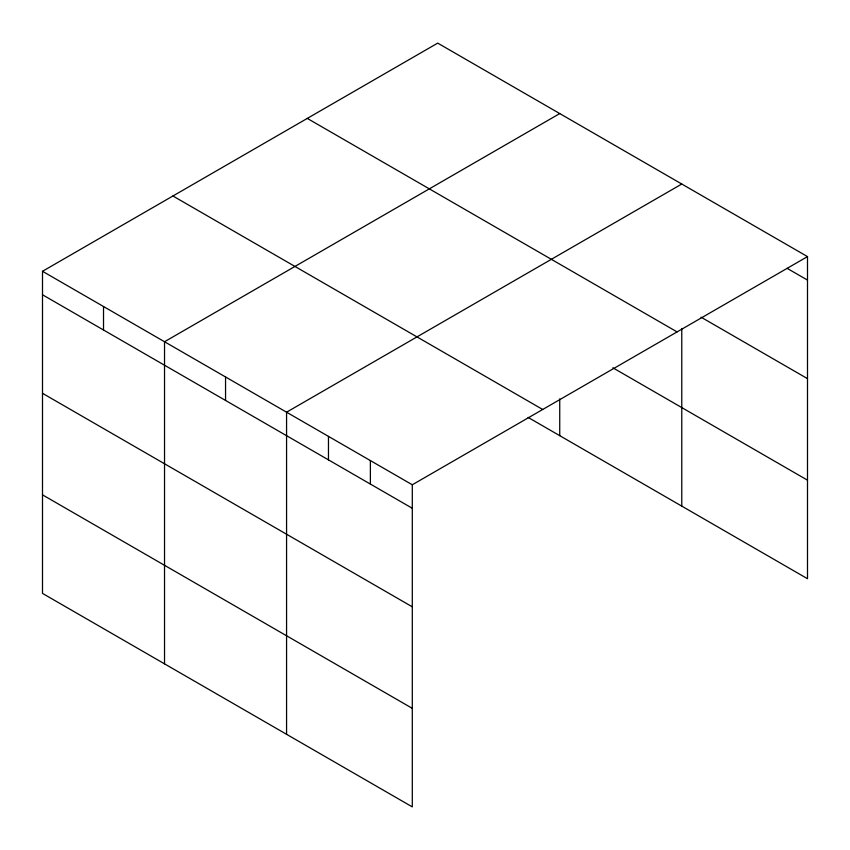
<?xml version="1.0" encoding="UTF-8"?>
<svg xmlns="http://www.w3.org/2000/svg" width="850" height="850" viewBox="0 0 850 850"><rect width="100%" height="100%" fill="white"/><g stroke="black" fill="none" stroke-linecap="round" stroke-linejoin="round"><path stroke-width="1.27" d="M42.5 271.288L412.293 484.776L412.293 806.884L42.5 593.396L42.5 271.288L437.707 43.116L807.5 256.604L807.5 578.712L528.105 417.403M559.736 113.571L164.528 341.743L164.528 663.839M681.774 184.025L286.567 412.197L286.567 734.294M412.293 484.776L807.5 256.604M787.111 268.324L807.5 280.096M701.027 317.167L807.5 378.643M307.286 118.405L677.078 331.904M612.85 367.784L807.5 480.176M172.922 195.989L542.714 409.487M42.5 294.769L412.293 508.268M42.5 393.316L412.293 606.815M42.5 494.849L412.293 708.347M681.774 328.472L681.774 506.122M559.736 398.884L559.736 435.668M370.377 460.583L370.377 484.075M328.472 436.39L328.472 459.871M225.548 376.964L225.548 400.456M103.519 306.51L103.519 330.002"/></g></svg>
